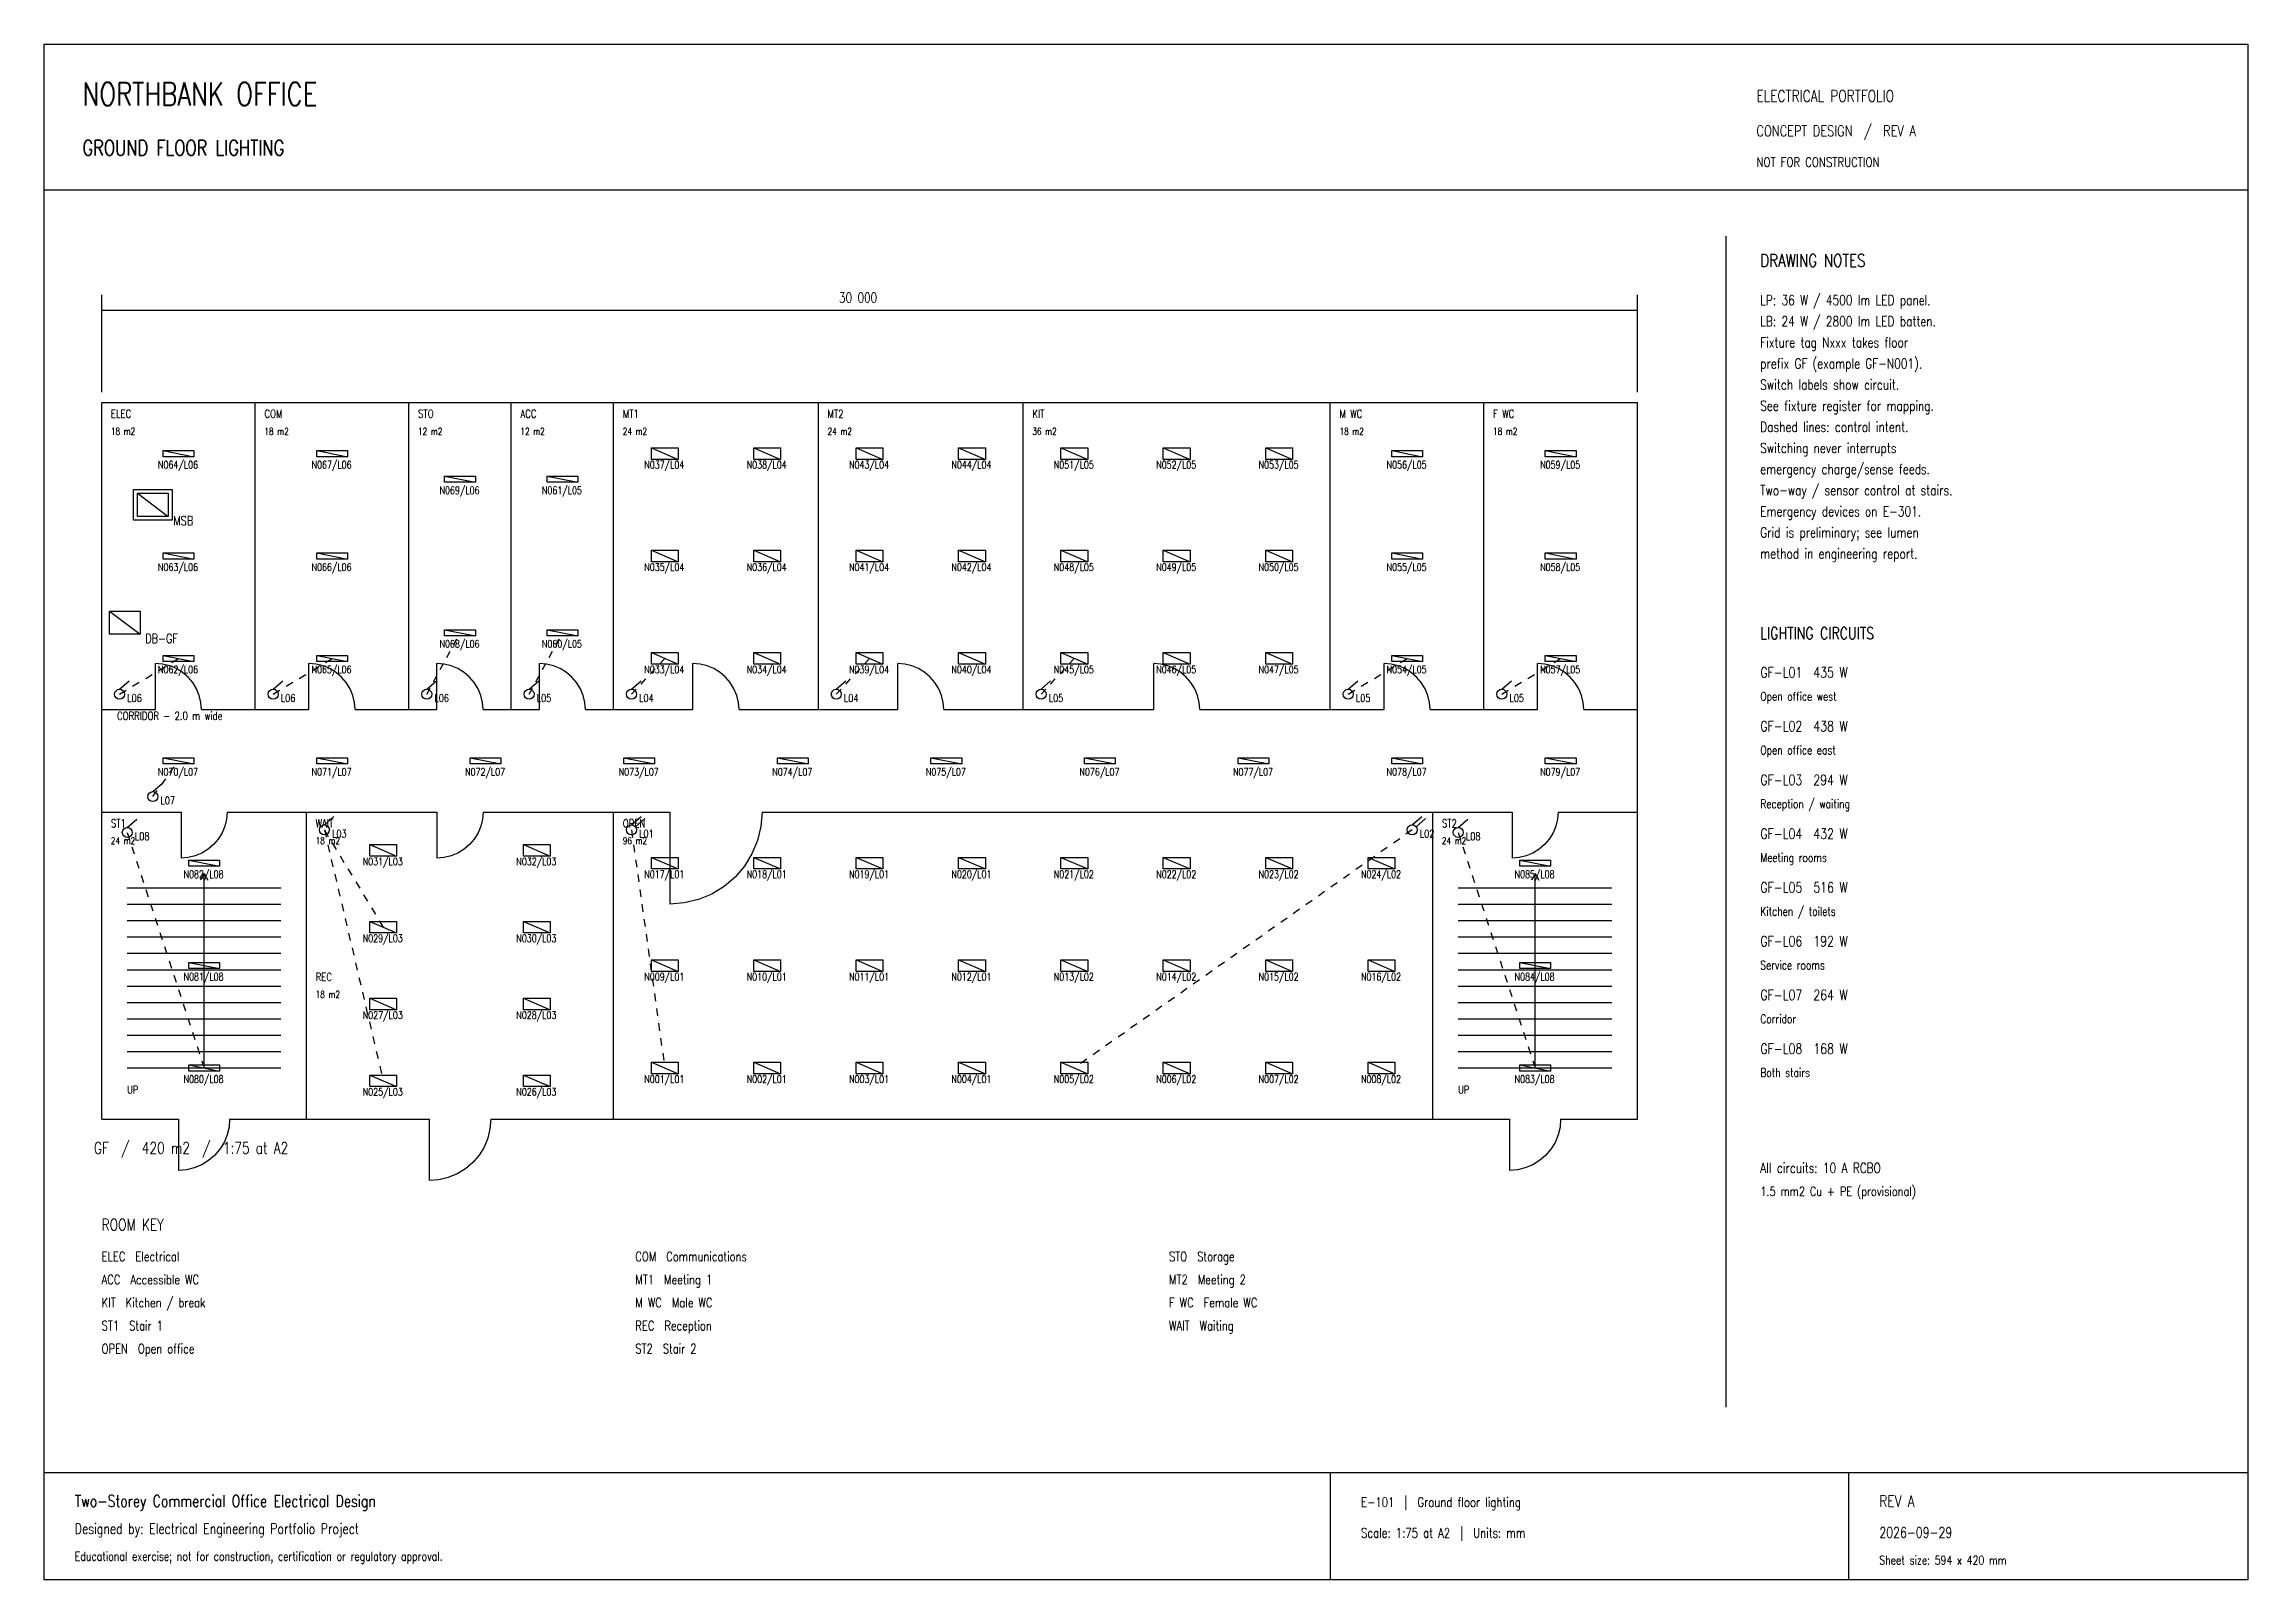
# Model space of a CAD drawing. Extents: x 10 to 584, y 10 to 410.
import ezdxf

# ---------------------------------------------------------------- set-up
doc = ezdxf.new("R2010")
doc.units = 0
doc.layers.get('0').update_dxf_attribs({"linetype": 'CONTINUOUS'})
for name, color, linetype in [('ARCH-DOORS', 8, 'CONTINUOUS'), ('ARCH-FURNITURE', 8, 'CONTINUOUS'), ('ARCH-TEXT', 8, 'CONTINUOUS'), ('ARCH-WALLS', 8, 'CONTINUOUS'), ('ELEC-DB', 1, 'CONTINUOUS'), ('ELEC-DIMENSIONS', 8, 'CONTINUOUS'), ('ELEC-LIGHT', 2, 'CONTINUOUS'), ('ELEC-LIGHT-TEXT', 2, 'CONTINUOUS'), ('ELEC-SWITCH', 6, 'CONTINUOUS'), ('ELEC-TEXT', 7, 'CONTINUOUS'), ('SHEET', 7, 'CONTINUOUS')]:
    doc.layers.add(name, color=color, linetype=linetype)
doc.styles.get("Standard").update_dxf_attribs({"font": 'standard'})

# ---------------------------------------------------------------- blocks, each defined once
blk = doc.blocks.new('DB')
for p, q in [((-4, 3), (4, 3)), ((-4, -3), (-4, 3)), ((-4, 3), (4, -3)), ((4, 3), (4, -3)), ((4, -3), (-4, -3))]:
    blk.add_line(p, q)
blk = doc.blocks.new('MSB')
for p, q in [((-5, 4), (5, 4)), ((-5, -4), (-5, 4)), ((-4, 3), (4, 3)), ((-4, -3), (-4, 3)), ((-4, 3), (4, -3)), ((4, 3), (4, -3)), ((5, 4), (5, -4)), ((5, -4), (-5, -4)), ((4, -3), (-4, -3))]:
    blk.add_line(p, q)
blk = doc.blocks.new('LP')
for p, q in [((-3.5, 1.5), (3.5, 1.5)), ((-3.5, -1.5), (-3.5, 1.5)), ((-3.5, 1.5), (3.5, -1.5)), ((3.5, 1.5), (3.5, -1.5)), ((3.5, -1.5), (-3.5, -1.5))]:
    blk.add_line(p, q)
blk = doc.blocks.new('LB')
for p, q in [((-4, 0.8), (4, 0.8)), ((-4, -0.8), (-4, 0.8)), ((-4, 0.8), (4, -0.8)), ((4, 0.8), (4, -0.8)), ((4, -0.8), (-4, -0.8))]:
    blk.add_line(p, q)
blk = doc.blocks.new('SW2')
for p, q in [((0, 1.3), (2.5, 3.5)), ((1, 0.8), (3.5, 3))]:
    blk.add_line(p, q)
blk.add_circle((0, 0), 1.3)
blk = doc.blocks.new('SW1')
blk.add_line((0, 1.3), (2.5, 3.5))
blk.add_circle((0, 0), 1.3)

msp = doc.modelspace()

# ---------------------------------------------------------------- linework, layer by layer
at = {"layer": 'ARCH-DOORS'}
for p, q in [((39, 236.67), (39, 248.67)), ((40.88, 248.52), (39, 248.67)), ((42.71, 248.08), (40.88, 248.52)), ((44.45, 247.36), (42.71, 248.08)), ((46.05, 246.37), (44.45, 247.36)), ((79, 236.67), (79, 248.67)), ((80.88, 248.52), (79, 248.67)), ((82.71, 248.08), (80.88, 248.52)), ((84.45, 247.36), (82.71, 248.08)), ((86.05, 246.37), (84.45, 247.36)), ((112.33, 236.67), (112.33, 248.67)), ((114.21, 248.52), (112.33, 248.67)), ((116.04, 248.08), (114.21, 248.52)), ((117.78, 247.36), (116.04, 248.08)), ((119.39, 246.37), (117.78, 247.36)), ((139, 236.67), (139, 248.67)), ((140.88, 248.52), (139, 248.67)), ((142.71, 248.08), (140.88, 248.52)), ((144.45, 247.36), (142.71, 248.08)), ((146.05, 246.37), (144.45, 247.36)), ((179, 236.67), (179, 248.67)), ((180.88, 248.52), (179, 248.67)), ((182.71, 248.08), (180.88, 248.52)), ((184.45, 247.36), (182.71, 248.08)), ((186.05, 246.37), (184.45, 247.36)), ((232.33, 236.67), (232.33, 248.67)), ((234.21, 248.52), (232.33, 248.67)), ((236.04, 248.08), (234.21, 248.52)), ((237.78, 247.36), (236.04, 248.08)), ((239.39, 246.37), (237.78, 247.36)), ((299, 236.67), (299, 248.67)), ((300.88, 248.52), (299, 248.67)), ((302.71, 248.08), (300.88, 248.52)), ((304.45, 247.36), (302.71, 248.08)), ((306.05, 246.37), (304.45, 247.36)), ((359, 236.67), (359, 248.67)), ((360.88, 248.52), (359, 248.67)), ((362.71, 248.08), (360.88, 248.52)), ((364.45, 247.36), (362.71, 248.08)), ((366.05, 246.37), (364.45, 247.36)), ((399, 236.67), (399, 248.67)), ((400.88, 248.52), (399, 248.67)), ((402.71, 248.08), (400.88, 248.52)), ((404.45, 247.36), (402.71, 248.08)), ((406.05, 246.37), (404.45, 247.36)), ((47.49, 245.15), (46.05, 246.37)), ((48.71, 243.72), (47.49, 245.15)), ((49.69, 242.11), (48.71, 243.72)), ((50.41, 240.37), (49.69, 242.11)), ((87.49, 245.15), (86.05, 246.37)), ((88.71, 243.72), (87.49, 245.15)), ((89.69, 242.11), (88.71, 243.72)), ((90.41, 240.37), (89.69, 242.11)), ((120.82, 245.15), (119.39, 246.37)), ((122.04, 243.72), (120.82, 245.15)), ((123.03, 242.11), (122.04, 243.72)), ((123.75, 240.37), (123.03, 242.11)), ((147.49, 245.15), (146.05, 246.37)), ((148.71, 243.72), (147.49, 245.15)), ((149.69, 242.11), (148.71, 243.72)), ((150.41, 240.37), (149.69, 242.11)), ((187.49, 245.15), (186.05, 246.37)), ((188.71, 243.72), (187.49, 245.15)), ((189.69, 242.11), (188.71, 243.72)), ((190.41, 240.37), (189.69, 242.11)), ((240.82, 245.15), (239.39, 246.37)), ((242.04, 243.72), (240.82, 245.15)), ((243.03, 242.11), (242.04, 243.72)), ((243.75, 240.37), (243.03, 242.11)), ((307.49, 245.15), (306.05, 246.37)), ((308.71, 243.72), (307.49, 245.15)), ((309.69, 242.11), (308.71, 243.72)), ((310.41, 240.37), (309.69, 242.11)), ((367.49, 245.15), (366.05, 246.37)), ((368.71, 243.72), (367.49, 245.15)), ((369.69, 242.11), (368.71, 243.72)), ((370.41, 240.37), (369.69, 242.11)), ((407.49, 245.15), (406.05, 246.37)), ((408.71, 243.72), (407.49, 245.15)), ((409.69, 242.11), (408.71, 243.72)), ((410.41, 240.37), (409.69, 242.11)), ((50.85, 238.54), (50.41, 240.37)), ((51, 236.67), (50.85, 238.54)), ((90.85, 238.54), (90.41, 240.37)), ((91, 236.67), (90.85, 238.54)), ((124.19, 238.54), (123.75, 240.37)), ((124.33, 236.67), (124.19, 238.54)), ((150.85, 238.54), (150.41, 240.37)), ((151, 236.67), (150.85, 238.54)), ((190.85, 238.54), (190.41, 240.37)), ((191, 236.67), (190.85, 238.54)), ((244.19, 238.54), (243.75, 240.37)), ((244.33, 236.67), (244.19, 238.54)), ((310.85, 238.54), (310.41, 240.37)), ((311, 236.67), (310.85, 238.54)), ((370.85, 238.54), (370.41, 240.37)), ((371, 236.67), (370.85, 238.54)), ((410.85, 238.54), (410.41, 240.37)), ((411, 236.67), (410.85, 238.54)), ((45.67, 210), (45.67, 198)), ((57.52, 208.12), (57.08, 206.29)), ((57.67, 210), (57.52, 208.12)), ((112.33, 210), (112.33, 198)), ((124.19, 208.12), (123.75, 206.29)), ((124.33, 210), (124.19, 208.12)), ((173, 210), (173, 186)), ((197, 210), (196.7, 206.25)), ((392.33, 210), (392.33, 198)), ((404.19, 208.12), (403.75, 206.29)), ((404.33, 210), (404.19, 208.12)), ((54.15, 201.51), (52.72, 200.29)), ((55.37, 202.95), (54.15, 201.51)), ((56.36, 204.55), (55.37, 202.95)), ((57.08, 206.29), (56.36, 204.55)), ((120.82, 201.51), (119.39, 200.29)), ((122.04, 202.95), (120.82, 201.51)), ((123.03, 204.55), (122.04, 202.95)), ((123.75, 206.29), (123.03, 204.55)), ((195.83, 202.58), (194.38, 199.1)), ((196.7, 206.25), (195.83, 202.58)), ((400.82, 201.51), (399.39, 200.29)), ((402.04, 202.95), (400.82, 201.51)), ((403.03, 204.55), (402.04, 202.95)), ((403.75, 206.29), (403.03, 204.55)), ((47.54, 198.15), (45.67, 198)), ((49.37, 198.59), (47.54, 198.15)), ((51.11, 199.31), (49.37, 198.59)), ((52.72, 200.29), (51.11, 199.31)), ((114.21, 198.15), (112.33, 198)), ((116.04, 198.59), (114.21, 198.15)), ((117.78, 199.31), (116.04, 198.59)), ((119.39, 200.29), (117.78, 199.31)), ((192.42, 195.89), (189.97, 193.03)), ((194.38, 199.1), (192.42, 195.89)), ((394.21, 198.15), (392.33, 198)), ((396.04, 198.59), (394.21, 198.15)), ((397.78, 199.31), (396.04, 198.59)), ((399.39, 200.29), (397.78, 199.31)), ((51.67, 194), (50.71, 192.24)), ((51.67, 143.33), (51.67, 194)), ((51.67, 194), (52.63, 192.24)), ((187.11, 190.58), (183.9, 188.62)), ((189.97, 193.03), (187.11, 190.58)), ((398.33, 194), (397.37, 192.24)), ((398.33, 143.33), (398.33, 194)), ((398.33, 194), (399.29, 192.24)), ((176.75, 186.3), (173, 186)), ((180.42, 187.17), (176.75, 186.3)), ((183.9, 188.62), (180.42, 187.17)), ((45, 130), (45, 116.67)), ((58.17, 127.91), (57.68, 125.88)), ((58.33, 130), (58.17, 127.91)), ((110.33, 130), (110.33, 114)), ((126.14, 127.5), (125.55, 125.06)), ((126.33, 130), (126.14, 127.5)), ((391.67, 130), (391.67, 116.67)), ((404.84, 127.91), (404.35, 125.88)), ((405, 130), (404.84, 127.91)), ((54.43, 120.57), (52.84, 119.21)), ((55.79, 122.16), (54.43, 120.57)), ((56.88, 123.95), (55.79, 122.16)), ((57.68, 125.88), (56.88, 123.95)), ((123.28, 120.6), (121.65, 118.69)), ((124.59, 122.74), (123.28, 120.6)), ((125.55, 125.06), (124.59, 122.74)), ((401.09, 120.57), (399.5, 119.21)), ((402.45, 122.16), (401.09, 120.57)), ((403.55, 123.95), (402.45, 122.16)), ((404.35, 125.88), (403.55, 123.95)), ((47.09, 116.83), (45, 116.67)), ((49.12, 117.32), (47.09, 116.83)), ((51.05, 118.12), (49.12, 117.32)), ((52.84, 119.21), (51.05, 118.12)), ((117.6, 115.74), (115.28, 114.78)), ((119.74, 117.06), (117.6, 115.74)), ((121.65, 118.69), (119.74, 117.06)), ((393.75, 116.83), (391.67, 116.67)), ((395.79, 117.32), (393.75, 116.83)), ((397.72, 118.12), (395.79, 117.32)), ((399.5, 119.21), (397.72, 118.12)), ((112.84, 114.2), (110.33, 114)), ((115.28, 114.78), (112.84, 114.2))]:
    msp.add_line(p, q, dxfattribs=at)
at = {"layer": 'ARCH-FURNITURE'}
for p, q in [((31.67, 190.27), (71.67, 190.27)), ((378.33, 190.27), (418.33, 190.27)), ((31.67, 186), (71.67, 186)), ((378.33, 186), (418.33, 186)), ((31.67, 181.73), (71.67, 181.73)), ((378.33, 181.73), (418.33, 181.73)), ((31.67, 177.47), (71.67, 177.47)), ((31.67, 173.2), (71.67, 173.2)), ((378.33, 177.47), (418.33, 177.47)), ((378.33, 173.2), (418.33, 173.2)), ((31.67, 168.93), (71.67, 168.93)), ((378.33, 168.93), (418.33, 168.93)), ((31.67, 164.67), (71.67, 164.67)), ((378.33, 164.67), (418.33, 164.67)), ((31.67, 160.4), (71.67, 160.4)), ((31.67, 156.13), (71.67, 156.13)), ((378.33, 160.4), (418.33, 160.4)), ((378.33, 156.13), (418.33, 156.13)), ((31.67, 151.87), (71.67, 151.87)), ((378.33, 151.87), (418.33, 151.87)), ((31.67, 147.6), (71.67, 147.6)), ((378.33, 147.6), (418.33, 147.6)), ((31.67, 143.33), (71.67, 143.33)), ((378.33, 143.33), (418.33, 143.33))]:
    msp.add_line(p, q, dxfattribs=at)
at = {"layer": 'ARCH-WALLS'}
for p, q in [((25, 130), (25, 316.67)), ((25, 316.67), (425, 316.67)), ((65, 236.67), (65, 316.67)), ((105, 236.67), (105, 316.67)), ((131.67, 236.67), (131.67, 316.67)), ((158.33, 236.67), (158.33, 316.67)), ((211.67, 236.67), (211.67, 316.67)), ((265, 236.67), (265, 316.67)), ((345, 236.67), (345, 316.67)), ((385, 236.67), (385, 316.67)), ((425, 130), (425, 316.67)), ((25, 236.67), (39, 236.67)), ((51, 236.67), (65, 236.67)), ((65, 236.67), (79, 236.67)), ((91, 236.67), (105, 236.67)), ((105, 236.67), (112.33, 236.67)), ((124.33, 236.67), (131.67, 236.67)), ((131.67, 236.67), (139, 236.67)), ((151, 236.67), (158.33, 236.67)), ((158.33, 236.67), (179, 236.67)), ((191, 236.67), (211.67, 236.67)), ((211.67, 236.67), (232.33, 236.67)), ((244.33, 236.67), (265, 236.67)), ((265, 236.67), (299, 236.67)), ((311, 236.67), (345, 236.67)), ((345, 236.67), (359, 236.67)), ((371, 236.67), (385, 236.67)), ((385, 236.67), (399, 236.67)), ((411, 236.67), (425, 236.67)), ((25, 210), (45.67, 210)), ((57.67, 210), (112.33, 210)), ((78.33, 130), (78.33, 210)), ((124.33, 210), (173, 210)), ((158.33, 130), (158.33, 210)), ((197, 210), (392.33, 210)), ((371.67, 130), (371.67, 210)), ((404.33, 210), (425, 210)), ((25, 130), (45, 130)), ((58.33, 130), (110.33, 130)), ((126.33, 130), (391.67, 130)), ((405, 130), (425, 130))]:
    msp.add_line(p, q, dxfattribs=at)
at = {"layer": 'ELEC-DIMENSIONS'}
for p, q in [((25, 319.33), (25, 344.67)), ((425, 319.33), (425, 344.67)), ((25, 340.67), (425, 340.67))]:
    msp.add_line(p, q, dxfattribs=at)
at = {"layer": 'ELEC-SWITCH'}
for p, q in [((116.6, 253.47), (117.47, 255.07)), ((143.27, 253.47), (144.13, 255.07)), ((39.89, 246.89), (41.59, 247.93)), ((43.3, 248.96), (45, 250)), ((79.89, 246.89), (81.59, 247.93)), ((83.3, 248.96), (85, 250)), ((113.13, 247.07), (114, 248.67)), ((114.87, 250.27), (115.73, 251.87)), ((139.8, 247.07), (140.67, 248.67)), ((141.53, 250.27), (142.4, 251.87)), ((167.95, 246), (169.19, 247.33)), ((170.43, 248.67), (171.67, 250)), ((221.29, 246), (222.52, 247.33)), ((223.76, 248.67), (225, 250)), ((274.62, 246), (275.86, 247.33)), ((277.1, 248.67), (278.33, 250)), ((359.89, 246.89), (361.59, 247.93)), ((363.3, 248.96), (365, 250)), ((399.89, 246.89), (401.59, 247.93)), ((403.3, 248.96), (405, 250)), ((29.67, 240.67), (31.37, 241.7)), ((33.07, 242.74), (34.78, 243.78)), ((36.48, 244.81), (38.19, 245.85)), ((69.67, 240.67), (71.37, 241.7)), ((73.07, 242.74), (74.78, 243.78)), ((76.48, 244.81), (78.19, 245.85)), ((109.67, 240.67), (110.53, 242.27)), ((111.4, 243.87), (112.27, 245.47)), ((136.33, 240.67), (137.2, 242.27)), ((138.07, 243.87), (138.93, 245.47)), ((163, 240.67), (164.24, 242)), ((165.48, 243.33), (166.71, 244.67)), ((216.33, 240.67), (217.57, 242)), ((218.81, 243.33), (220.05, 244.67)), ((269.67, 240.67), (270.9, 242)), ((272.14, 243.33), (273.38, 244.67)), ((349.67, 240.67), (351.37, 241.7)), ((353.07, 242.74), (354.78, 243.78)), ((356.48, 244.81), (358.19, 245.85)), ((389.67, 240.67), (391.37, 241.7)), ((393.07, 242.74), (394.78, 243.78)), ((396.48, 244.81), (398.19, 245.85)), ((40.56, 217.11), (41.67, 218.67)), ((42.78, 220.22), (43.89, 221.78)), ((38.33, 214), (39.44, 215.56)), ((31.67, 204.67), (32.27, 202.81)), ((32.88, 200.95), (33.48, 199.09)), ((83, 205.33), (83.45, 203.41)), ((83, 205.33), (84.02, 203.64)), ((83.9, 201.49), (84.35, 199.57)), ((85.04, 201.96), (86.07, 200.27)), ((163, 205.33), (163.27, 203.4)), ((163.54, 201.46), (163.81, 199.52)), ((363.07, 203.04), (361.44, 201.89)), ((366.33, 205.33), (364.7, 204.19)), ((378.33, 204.67), (378.94, 202.81)), ((379.55, 200.95), (380.15, 199.09)), ((34.09, 197.23), (34.7, 195.37)), ((84.8, 197.65), (85.25, 195.73)), ((87.09, 198.58), (88.11, 196.89)), ((89.13, 195.2), (90.16, 193.51)), ((164.08, 197.58), (164.35, 195.65)), ((353.3, 196.15), (351.67, 195)), ((356.56, 198.44), (354.93, 197.3)), ((359.81, 200.74), (358.19, 199.59)), ((380.76, 197.23), (381.36, 195.37)), ((35.3, 193.52), (35.91, 191.66)), ((36.52, 189.8), (37.12, 187.94)), ((85.71, 193.8), (86.16, 191.88)), ((86.61, 189.96), (87.06, 188.04)), ((91.18, 191.82), (92.2, 190.13)), ((164.62, 193.71), (164.9, 191.77)), ((165.17, 189.83), (165.44, 187.9)), ((346.78, 191.56), (345.15, 190.41)), ((350.04, 193.85), (348.41, 192.7)), ((381.97, 193.52), (382.58, 191.66)), ((383.18, 189.8), (383.79, 187.94)), ((37.73, 186.08), (38.33, 184.22)), ((87.51, 186.12), (87.96, 184.2)), ((93.22, 188.44), (94.24, 186.76)), ((95.27, 185.07), (96.29, 183.38)), ((165.71, 185.96), (165.98, 184.02)), ((337, 184.67), (335.37, 183.52)), ((340.26, 186.96), (338.63, 185.81)), ((343.52, 189.26), (341.89, 188.11)), ((384.39, 186.08), (385, 184.22)), ((38.94, 182.36), (39.55, 180.51)), ((40.15, 178.65), (40.76, 176.79)), ((88.41, 182.27), (88.86, 180.35)), ((89.31, 178.43), (89.76, 176.51)), ((97.31, 181.69), (98.33, 180)), ((166.25, 182.08), (166.52, 180.15)), ((166.79, 178.21), (167.06, 176.27)), ((330.48, 180.07), (328.85, 178.93)), ((333.74, 182.37), (332.11, 181.22)), ((385.61, 182.36), (386.21, 180.51)), ((386.82, 178.65), (387.42, 176.79)), ((41.36, 174.93), (41.97, 173.07)), ((90.22, 174.59), (90.67, 172.67)), ((167.33, 174.33), (167.6, 172.4)), ((320.7, 173.19), (319.07, 172.04)), ((323.96, 175.48), (322.33, 174.33)), ((327.22, 177.78), (325.59, 176.63)), ((388.03, 174.93), (388.64, 173.07)), ((42.58, 171.21), (43.18, 169.35)), ((43.79, 167.49), (44.39, 165.64)), ((91.12, 170.75), (91.57, 168.82)), ((92.02, 166.9), (92.47, 164.98)), ((167.88, 170.46), (168.15, 168.52)), ((168.42, 166.58), (168.69, 164.65)), ((314.19, 168.59), (312.56, 167.44)), ((317.44, 170.89), (315.81, 169.74)), ((389.24, 171.21), (389.85, 169.35)), ((390.45, 167.49), (391.06, 165.64)), ((45, 163.78), (45.61, 161.92)), ((92.92, 163.06), (93.37, 161.14)), ((168.96, 162.71), (169.23, 160.77)), ((304.41, 161.7), (302.78, 160.56)), ((307.67, 164), (306.04, 162.85)), ((310.93, 166.3), (309.3, 165.15)), ((391.67, 163.78), (392.27, 161.92)), ((46.21, 160.06), (46.82, 158.2)), ((47.42, 156.34), (48.03, 154.48)), ((93.82, 159.22), (94.27, 157.29)), ((94.73, 155.37), (95.18, 153.45)), ((169.5, 158.83), (169.77, 156.9)), ((297.89, 157.11), (296.26, 155.96)), ((301.15, 159.41), (299.52, 158.26)), ((392.88, 160.06), (393.48, 158.2)), ((394.09, 156.34), (394.7, 154.48)), ((48.64, 152.63), (49.24, 150.77)), ((95.63, 151.53), (96.08, 149.61)), ((170.04, 154.96), (170.31, 153.02)), ((170.58, 151.08), (170.85, 149.15)), ((288.11, 150.22), (286.48, 149.07)), ((291.37, 152.52), (289.74, 151.37)), ((294.63, 154.81), (293, 153.67)), ((395.3, 152.63), (395.91, 150.77)), ((49.85, 148.91), (50.45, 147.05)), ((51.06, 145.19), (51.67, 143.33)), ((96.53, 147.69), (96.98, 145.76)), ((97.43, 143.84), (97.88, 141.92)), ((171.13, 147.21), (171.4, 145.27)), ((281.59, 145.63), (279.96, 144.48)), ((284.85, 147.93), (283.22, 146.78)), ((396.52, 148.91), (397.12, 147.05)), ((397.73, 145.19), (398.33, 143.33))]:
    msp.add_line(p, q, dxfattribs=at)
at = {"layer": 'SHEET'}
for p, q in [((10, 410), (584, 410)), ((10, 10), (10, 410)), ((584, 410), (584, 10)), ((10, 372), (584, 372)), ((448, 360), (448, 55)), ((10, 38), (584, 38)), ((345, 38), (345, 10)), ((480, 38), (480, 10)), ((584, 10), (10, 10))]:
    msp.add_line(p, q, dxfattribs=at)

# ---------------------------------------------------------------- block references
at = {"layer": 'ELEC-DB'}
for name, p in [('MSB', (38.33, 290)), ('DB', (31, 259.33))]:
    msp.add_blockref(name, p, dxfattribs=at)
at = {"layer": 'ELEC-LIGHT'}
for name, p in [('LP', (171.67, 303.33)), ('LP', (198.33, 303.33)), ('LP', (225, 303.33)), ('LP', (251.67, 303.33)), ('LP', (278.33, 303.33)), ('LP', (305, 303.33)), ('LP', (331.67, 303.33)), ('LB', (45, 303.33)), ('LB', (85, 303.33)), ('LB', (365, 303.33)), ('LB', (405, 303.33)), ('LB', (118.33, 296.67)), ('LB', (145, 296.67)), ('LB', (45, 276.67)), ('LB', (85, 276.67)), ('LP', (171.67, 276.67)), ('LP', (198.33, 276.67)), ('LP', (225, 276.67)), ('LP', (251.67, 276.67)), ('LP', (278.33, 276.67)), ('LP', (305, 276.67)), ('LP', (331.67, 276.67)), ('LB', (365, 276.67)), ('LB', (405, 276.67)), ('LB', (118.33, 256.67)), ('LB', (145, 256.67)), ('LB', (45, 250)), ('LB', (85, 250)), ('LP', (171.67, 250)), ('LP', (198.33, 250)), ('LP', (225, 250)), ('LP', (251.67, 250)), ('LP', (278.33, 250)), ('LP', (305, 250)), ('LP', (331.67, 250)), ('LB', (365, 250)), ('LB', (405, 250)), ('LB', (45, 223.33)), ('LB', (85, 223.33)), ('LB', (125, 223.33)), ('LB', (165, 223.33)), ('LB', (205, 223.33)), ('LB', (245, 223.33)), ('LB', (285, 223.33)), ('LB', (325, 223.33)), ('LB', (365, 223.33)), ('LB', (405, 223.33)), ('LP', (98.33, 200)), ('LP', (138.33, 200)), ('LB', (51.67, 196.67)), ('LP', (171.67, 196.67)), ('LP', (198.33, 196.67)), ('LP', (225, 196.67)), ('LP', (251.67, 196.67)), ('LP', (278.33, 196.67)), ('LP', (305, 196.67)), ('LP', (331.67, 196.67)), ('LP', (358.33, 196.67)), ('LB', (398.33, 196.67)), ('LP', (98.33, 180)), ('LP', (138.33, 180)), ('LB', (51.67, 170)), ('LP', (171.67, 170)), ('LP', (198.33, 170)), ('LP', (225, 170)), ('LP', (251.67, 170)), ('LP', (278.33, 170)), ('LP', (305, 170)), ('LP', (331.67, 170)), ('LP', (358.33, 170)), ('LB', (398.33, 170)), ('LP', (98.33, 160)), ('LP', (138.33, 160)), ('LB', (51.67, 143.33)), ('LP', (171.67, 143.33)), ('LP', (198.33, 143.33)), ('LP', (225, 143.33)), ('LP', (251.67, 143.33)), ('LP', (278.33, 143.33)), ('LP', (305, 143.33)), ('LP', (331.67, 143.33)), ('LP', (358.33, 143.33)), ('LB', (398.33, 143.33)), ('LP', (98.33, 140)), ('LP', (138.33, 140))]:
    msp.add_blockref(name, p, dxfattribs=at)
at = {"layer": 'ELEC-SWITCH'}
for name, p in [('SW1', (29.67, 240.67)), ('SW1', (69.67, 240.67)), ('SW1', (109.67, 240.67)), ('SW1', (136.33, 240.67)), ('SW1', (163, 240.67)), ('SW1', (216.33, 240.67)), ('SW1', (269.67, 240.67)), ('SW1', (349.67, 240.67)), ('SW1', (389.67, 240.67)), ('SW1', (38.33, 214)), ('SW1', (31.67, 204.67)), ('SW1', (83, 205.33)), ('SW1', (83, 205.33)), ('SW2', (163, 205.33)), ('SW2', (366.33, 205.33)), ('SW1', (378.33, 204.67))]:
    msp.add_blockref(name, p, dxfattribs=at)

# ---------------------------------------------------------------- texts
at = {"layer": 'ARCH-TEXT', "width": 0.85}
for s, height, p in [('ELEC', 2.1, (27.4, 312.67)), ('18 m2', 1.8, (27.4, 308.27)), ('COM', 2.1, (67.4, 312.67)), ('18 m2', 1.8, (67.4, 308.27)), ('STO', 2.1, (107.4, 312.67)), ('12 m2', 1.8, (107.4, 308.27)), ('ACC', 2.1, (134.07, 312.67)), ('12 m2', 1.8, (134.07, 308.27)), ('24 m2', 1.8, (160.73, 308.27)), ('MT1', 2.1, (160.73, 312.67)), ('24 m2', 1.8, (214.07, 308.27)), ('MT2', 2.1, (214.07, 312.67)), ('36 m2', 1.8, (267.4, 308.27)), ('KIT', 2.1, (267.4, 312.67)), ('M WC', 2.1, (347.4, 312.67)), ('18 m2', 1.8, (347.4, 308.27)), ('F WC', 2.1, (387.4, 312.67)), ('18 m2', 1.8, (387.4, 308.27)), ('CORRIDOR - 2.0 m wide', 2.1, (29, 234)), ('ST1', 2.1, (27.4, 206)), ('WAIT', 2.1, (80.73, 206)), ('OPEN', 2.1, (160.73, 206)), ('ST2', 2.1, (374.07, 206)), ('24 m2', 1.8, (27.4, 201.6)), ('18 m2', 1.8, (80.73, 201.6)), ('96 m2', 1.8, (160.73, 201.6)), ('24 m2', 1.8, (374.07, 201.6)), ('REC', 2.1, (80.73, 166)), ('18 m2', 1.8, (80.73, 161.6)), ('UP', 2, (31.67, 136.67)), ('UP', 2, (378.33, 136.67))]:
    msp.add_text(s, height=height, dxfattribs=at).set_placement(p)
at = {"layer": 'ELEC-DB', "width": 0.85}
for s, p in [('MSB', (43.67, 284.67)), ('DB-GF', (36.33, 254))]:
    msp.add_text(s, height=2.4, dxfattribs=at).set_placement(p)
at = {"layer": 'ELEC-DIMENSIONS', "width": 0.85}
msp.add_text('30 000', height=2.6, dxfattribs=at).set_placement((217, 342.67))
at = {"layer": 'ELEC-LIGHT-TEXT', "width": 0.85}
for s, height, p in [('N064/L06', 1.95, (39.67, 299.47)), ('N067/L06', 1.95, (79.67, 299.47)), ('N037/L04', 1.95, (166.33, 299.47)), ('N038/L04', 1.95, (193, 299.47)), ('N043/L04', 1.95, (219.67, 299.47)), ('N044/L04', 1.95, (246.33, 299.47)), ('N051/L05', 1.95, (273, 299.47)), ('N052/L05', 1.95, (299.67, 299.47)), ('N053/L05', 1.95, (326.33, 299.47)), ('N056/L05', 1.95, (359.67, 299.47)), ('N059/L05', 1.95, (399.67, 299.47)), ('N069/L06', 1.95, (113, 292.8)), ('N061/L05', 1.95, (139.67, 292.8)), ('N063/L06', 1.95, (39.67, 272.8)), ('N066/L06', 1.95, (79.67, 272.8)), ('N035/L04', 1.95, (166.33, 272.8)), ('N036/L04', 1.95, (193, 272.8)), ('N041/L04', 1.95, (219.67, 272.8)), ('N042/L04', 1.95, (246.33, 272.8)), ('N048/L05', 1.95, (273, 272.8)), ('N049/L05', 1.95, (299.67, 272.8)), ('N050/L05', 1.95, (326.33, 272.8)), ('N055/L05', 1.95, (359.67, 272.8)), ('N058/L05', 1.95, (399.67, 272.8)), ('N068/L06', 1.95, (113, 252.8)), ('N060/L05', 1.95, (139.67, 252.8)), ('N062/L06', 1.95, (39.67, 246.13)), ('N065/L06', 1.95, (79.67, 246.13)), ('N033/L04', 1.95, (166.33, 246.13)), ('N034/L04', 1.95, (193, 246.13)), ('N039/L04', 1.95, (219.67, 246.13)), ('N040/L04', 1.95, (246.33, 246.13)), ('N045/L05', 1.95, (273, 246.13)), ('N046/L05', 1.95, (299.67, 246.13)), ('N047/L05', 1.95, (326.33, 246.13)), ('N054/L05', 1.95, (359.67, 246.13)), ('N057/L05', 1.95, (399.67, 246.13)), ('L06', 2, (31.67, 238.67)), ('L06', 2, (71.67, 238.67)), ('L06', 2, (111.67, 238.67)), ('L05', 2, (138.33, 238.67)), ('L04', 2, (165, 238.67)), ('L04', 2, (218.33, 238.67)), ('L05', 2, (271.67, 238.67)), ('L05', 2, (351.67, 238.67)), ('L05', 2, (391.67, 238.67)), ('N070/L07', 1.95, (39.67, 219.47)), ('N071/L07', 1.95, (79.67, 219.47)), ('N072/L07', 1.95, (119.67, 219.47)), ('N073/L07', 1.95, (159.67, 219.47)), ('N074/L07', 1.95, (199.67, 219.47)), ('N075/L07', 1.95, (239.67, 219.47)), ('N076/L07', 1.95, (279.67, 219.47)), ('N077/L07', 1.95, (319.67, 219.47)), ('N078/L07', 1.95, (359.67, 219.47)), ('N079/L07', 1.95, (399.67, 219.47)), ('L07', 2, (40.33, 212)), ('L08', 2, (33.67, 202.67)), ('L03', 2, (85, 203.33)), ('L03', 2, (85, 203.33)), ('L01', 2, (165, 203.33)), ('L02', 2, (368.33, 203.33)), ('L08', 2, (380.33, 202.67)), ('N031/L03', 1.95, (93, 196.13)), ('N032/L03', 1.95, (133, 196.13)), ('N082/L08', 1.95, (46.33, 192.8)), ('N017/L01', 1.95, (166.33, 192.8)), ('N018/L01', 1.95, (193, 192.8)), ('N019/L01', 1.95, (219.67, 192.8)), ('N020/L01', 1.95, (246.33, 192.8)), ('N021/L02', 1.95, (273, 192.8)), ('N022/L02', 1.95, (299.67, 192.8)), ('N023/L02', 1.95, (326.33, 192.8)), ('N024/L02', 1.95, (353, 192.8)), ('N085/L08', 1.95, (393, 192.8)), ('N029/L03', 1.95, (93, 176.13)), ('N030/L03', 1.95, (133, 176.13)), ('N081/L08', 1.95, (46.33, 166.13)), ('N009/L01', 1.95, (166.33, 166.13)), ('N010/L01', 1.95, (193, 166.13)), ('N011/L01', 1.95, (219.67, 166.13)), ('N012/L01', 1.95, (246.33, 166.13)), ('N013/L02', 1.95, (273, 166.13)), ('N014/L02', 1.95, (299.67, 166.13)), ('N015/L02', 1.95, (326.33, 166.13)), ('N016/L02', 1.95, (353, 166.13)), ('N084/L08', 1.95, (393, 166.13)), ('N027/L03', 1.95, (93, 156.13)), ('N028/L03', 1.95, (133, 156.13)), ('N080/L08', 1.95, (46.33, 139.47)), ('N025/L03', 1.95, (93, 136.13)), ('N026/L03', 1.95, (133, 136.13)), ('N001/L01', 1.95, (166.33, 139.47)), ('N002/L01', 1.95, (193, 139.47)), ('N003/L01', 1.95, (219.67, 139.47)), ('N004/L01', 1.95, (246.33, 139.47)), ('N005/L02', 1.95, (273, 139.47)), ('N006/L02', 1.95, (299.67, 139.47)), ('N007/L02', 1.95, (326.33, 139.47)), ('N008/L02', 1.95, (353, 139.47)), ('N083/L08', 1.95, (393, 139.47))]:
    msp.add_text(s, height=height, dxfattribs=at).set_placement(p)
at = {"layer": 'ELEC-TEXT', "width": 0.85}
for s, height, p in [('NORTHBANK OFFICE', 6, (20, 394)), ('ELECTRICAL PORTFOLIO', 3, (456, 395)), ('GROUND FLOOR LIGHTING', 4, (20, 381)), ('CONCEPT DESIGN  /  REV A', 2.8, (456, 386)), ('NOT FOR CONSTRUCTION', 2.5, (456, 378)), ('DRAWING NOTES', 3.3, (457, 352)), ('LP: 36 W / 4500 lm LED panel.', 2.6, (457, 342)), ('LB: 24 W / 2800 lm LED batten.', 2.6, (457, 336.5)), ('Fixture tag Nxxx takes floor', 2.6, (457, 331)), ('prefix GF (example GF-N001).', 2.6, (457, 325.5)), ('Switch labels show circuit.', 2.6, (457, 320)), ('See fixture register for mapping.', 2.6, (457, 314.5)), ('Dashed lines: control intent.', 2.6, (457, 309)), ('Switching never interrupts', 2.6, (457, 303.5)), ('emergency charge/sense feeds.', 2.6, (457, 298)), ('Two-way / sensor control at stairs.', 2.6, (457, 292.5)), ('Emergency devices on E-301.', 2.6, (457, 287)), ('Grid is preliminary; see lumen', 2.6, (457, 281.5)), ('method in engineering report.', 2.6, (457, 276)), ('LIGHTING CIRCUITS', 3.1, (457, 255)), ('GF-L01  435 W', 2.7, (457, 245)), ('Open office west', 2.25, (457, 239)), ('GF-L02  438 W', 2.7, (457, 231)), ('Open office east', 2.25, (457, 225)), ('GF-L03  294 W', 2.7, (457, 217)), ('Reception / waiting', 2.25, (457, 211)), ('GF-L04  432 W', 2.7, (457, 203)), ('Meeting rooms', 2.25, (457, 197)), ('GF-L05  516 W', 2.7, (457, 189)), ('Kitchen / toilets', 2.25, (457, 183)), ('GF-L06  192 W', 2.7, (457, 175)), ('Service rooms', 2.25, (457, 169)), ('GF-L07  264 W', 2.7, (457, 161)), ('Corridor', 2.25, (457, 155)), ('GF-L08  168 W', 2.7, (457, 147)), ('Both stairs', 2.25, (457, 141)), ('GF  /  420 m2  /  1:75 at A2', 3, (23, 121)), ('All circuits: 10 A RCBO', 2.6, (457, 116)), ('1.5 mm2 Cu + PE (provisional)', 2.4, (457, 110)), ('ROOM KEY', 3, (25, 101)), ('ELEC  Electrical', 2.45, (25, 93)), ('COM  Communications', 2.45, (164, 93)), ('STO  Storage', 2.45, (303, 93)), ('ACC  Accessible WC', 2.45, (25, 87)), ('MT1  Meeting 1', 2.45, (164, 87)), ('MT2  Meeting 2', 2.45, (303, 87)), ('KIT  Kitchen / break', 2.45, (25, 81)), ('M WC  Male WC', 2.45, (164, 81)), ('F WC  Female WC', 2.45, (303, 81)), ('ST1  Stair 1', 2.45, (25, 75)), ('REC  Reception', 2.45, (164, 75)), ('WAIT  Waiting', 2.45, (303, 75)), ('OPEN  Open office', 2.45, (25, 69)), ('ST2  Stair 2', 2.45, (164, 69)), ('Two-Storey Commercial Office Electrical Design', 3.1, (18, 29)), ('E-101  |  Ground floor lighting', 2.5, (353, 29)), ('REV A', 3, (488, 29)), ('Designed by: Electrical Engineering Portfolio Project', 2.7, (18, 22)), ('Scale: 1:75 at A2  |  Units: mm', 2.5, (353, 21)), ('2026-09-29', 2.7, (488, 21)), ('Educational exercise; not for construction, certification or regulatory approval.', 2.3, (18, 15)), ('Sheet size: 594 x 420 mm', 2.3, (488, 14))]:
    msp.add_text(s, height=height, dxfattribs=at).set_placement(p)

doc.saveas('drawing.dxf')
